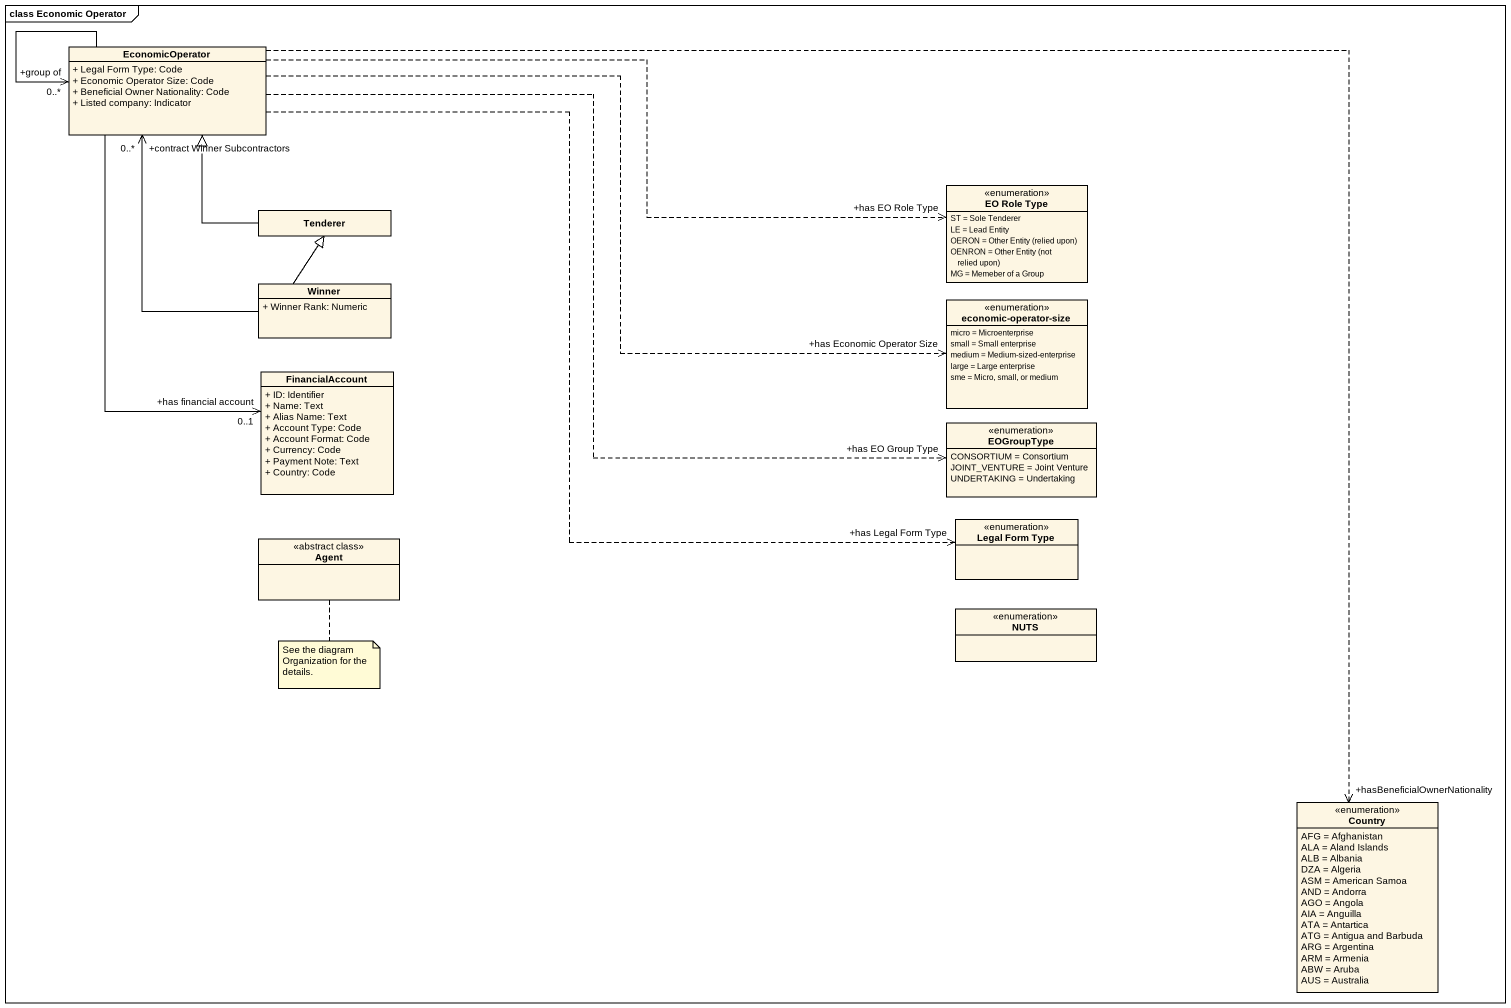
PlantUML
@startuml
mainframe class Economic Operator
hide circle
hide empty members
skinparam classAttributeIconSize 0
class EconomicOperator {
  + Legal Form Type: Code
  + Economic Operator Size: Code
  + Beneficial Owner Nationality: Code
  + Listed company: Indicator
}
class Tenderer
enum "EO Role Type" as EO_Role_Type {
  ST = Sole Tenderer
  LE = Lead Entity
  {field} OERON = Other Entity (relied upon)
  {field} OENRON = Other Entity (not relied upon)
  MG = Memeber of a Group
}
class Winner {
  + Winner Rank: Numeric
}
enum "economic-operator-size" as economic_operator_size {
  micro = Microenterprise
  small = Small enterprise
  medium = Medium-sized-enterprise
  large = Large enterprise
  sme = Micro, small, or medium
}
class FinancialAccount {
  + ID: Identifier
  + Name: Text
  + Alias Name: Text
  + Account Type: Code
  + Account Format: Code
  + Currency: Code
  + Payment Note: Text
  + Country: Code
}
enum EOGroupType {
  CONSORTIUM = Consortium
  JOINT_VENTURE = Joint Venture
  UNDERTAKING = Undertaking
}
enum "Legal Form Type" as Legal_Form_Type
class "Agent" as Agent_ <<abstract class>>
enum NUTS
enum Country {
  AFG = Afghanistan
  ALA = Aland Islands
  ALB = Albania
  DZA = Algeria
  ASM = American Samoa
  AND = Andorra
  AGO = Angola
  AIA = Anguilla
  ATA = Antartica
  ATG = Antigua and Barbuda
  ARG = Argentina
  ARM = Armenia
  ABW = Aruba
  AUS = Australia
}
EconomicOperator --> "+group of\n0..*" EconomicOperator
EconomicOperator .right.> "+has EO Role Type" EO_Role_Type
EconomicOperator .right.> "+has Economic Operator Size" economic_operator_size
EconomicOperator --> "+has financial account\n0..1" FinancialAccount
EconomicOperator .right.> "+has EO Group Type" EOGroupType
EconomicOperator .right.> "+has Legal Form Type" Legal_Form_Type
EconomicOperator ..> "+hasBeneficialOwnerNationality" Country
Tenderer -up-|> EconomicOperator
Winner -up-> "+contract Winner Subcontractors\n0..*" EconomicOperator
Winner -up-|> Tenderer
note bottom of Agent_ : See the diagram Organization for the details.
@enduml
